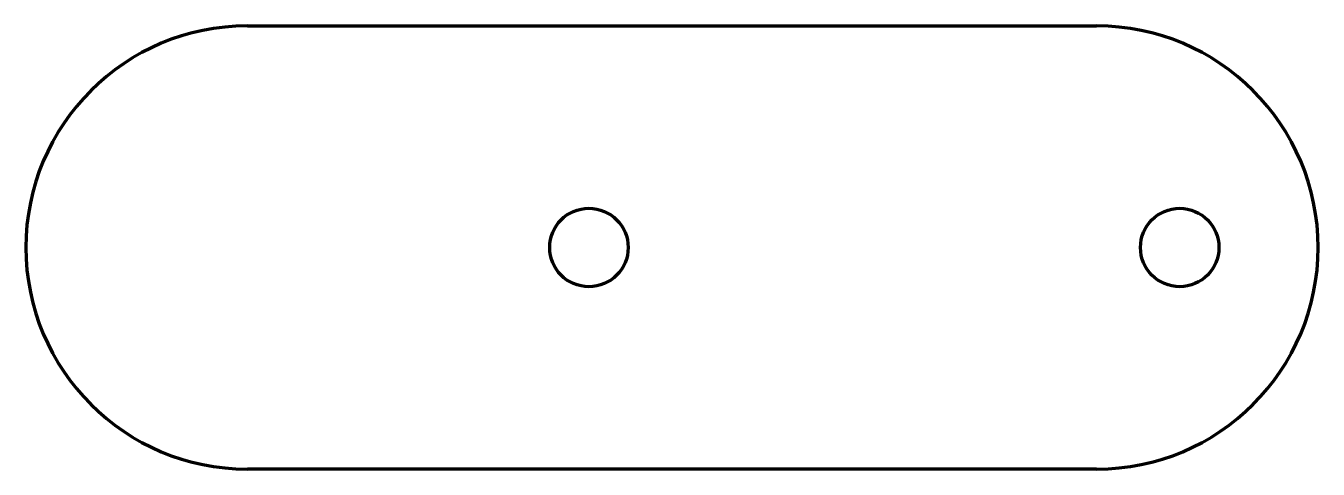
# Model space of a CAD drawing. Extents: x -1.5 to 7.25, y 0 to 3.
import ezdxf

# ---------------------------------------------------------------- set-up
doc = ezdxf.new("R2010")
doc.units = 0
doc.layers.add('Interior_Loops', color=7, linetype='Continuous')
doc.layers.add('Outer_Loop', color=7, linetype='Continuous')

msp = doc.modelspace()

# ---------------------------------------------------------------- linework, layer by layer
at = {"layer": 'Interior_Loops', "color": 3, "linetype": 'Continuous', "lineweight": 211}
for centre in [(2.3125, 1.5), (6.3125, 1.5)]:
    msp.add_circle(centre, 0.2655, dxfattribs=at)
at = {"layer": 'Outer_Loop', "color": 3, "linetype": 'Continuous', "lineweight": 211}
for p, q in [((0, 3), (5.75, 3)), ((5.75, 0), (0, 0))]:
    msp.add_line(p, q, dxfattribs=at)
for centre, start, end in [((0, 1.5), 90, 270), ((5.75, 1.5), 270, 90)]:
    msp.add_arc(centre, 1.5, start, end, dxfattribs=at)

doc.saveas('drawing.dxf')
